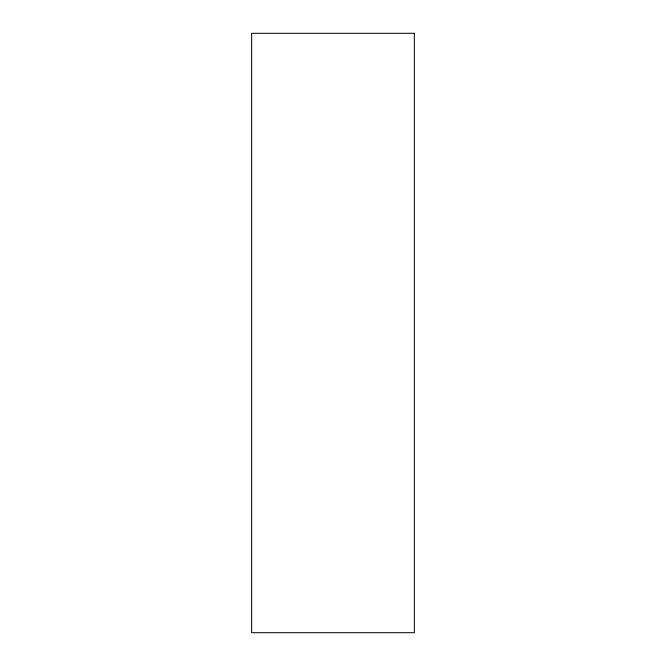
<?xml version="1.0" encoding="UTF-8"?>
<svg xmlns="http://www.w3.org/2000/svg" width="666" height="666" viewBox="0 0 666 666"><rect width="100%" height="100%" fill="white"/><g stroke="black" fill="none" stroke-linecap="round" stroke-linejoin="round"><path stroke-width="1" d="M414.344 33.3L251.656 33.3L251.656 632.7L414.344 632.7L414.344 33.3"/></g></svg>
